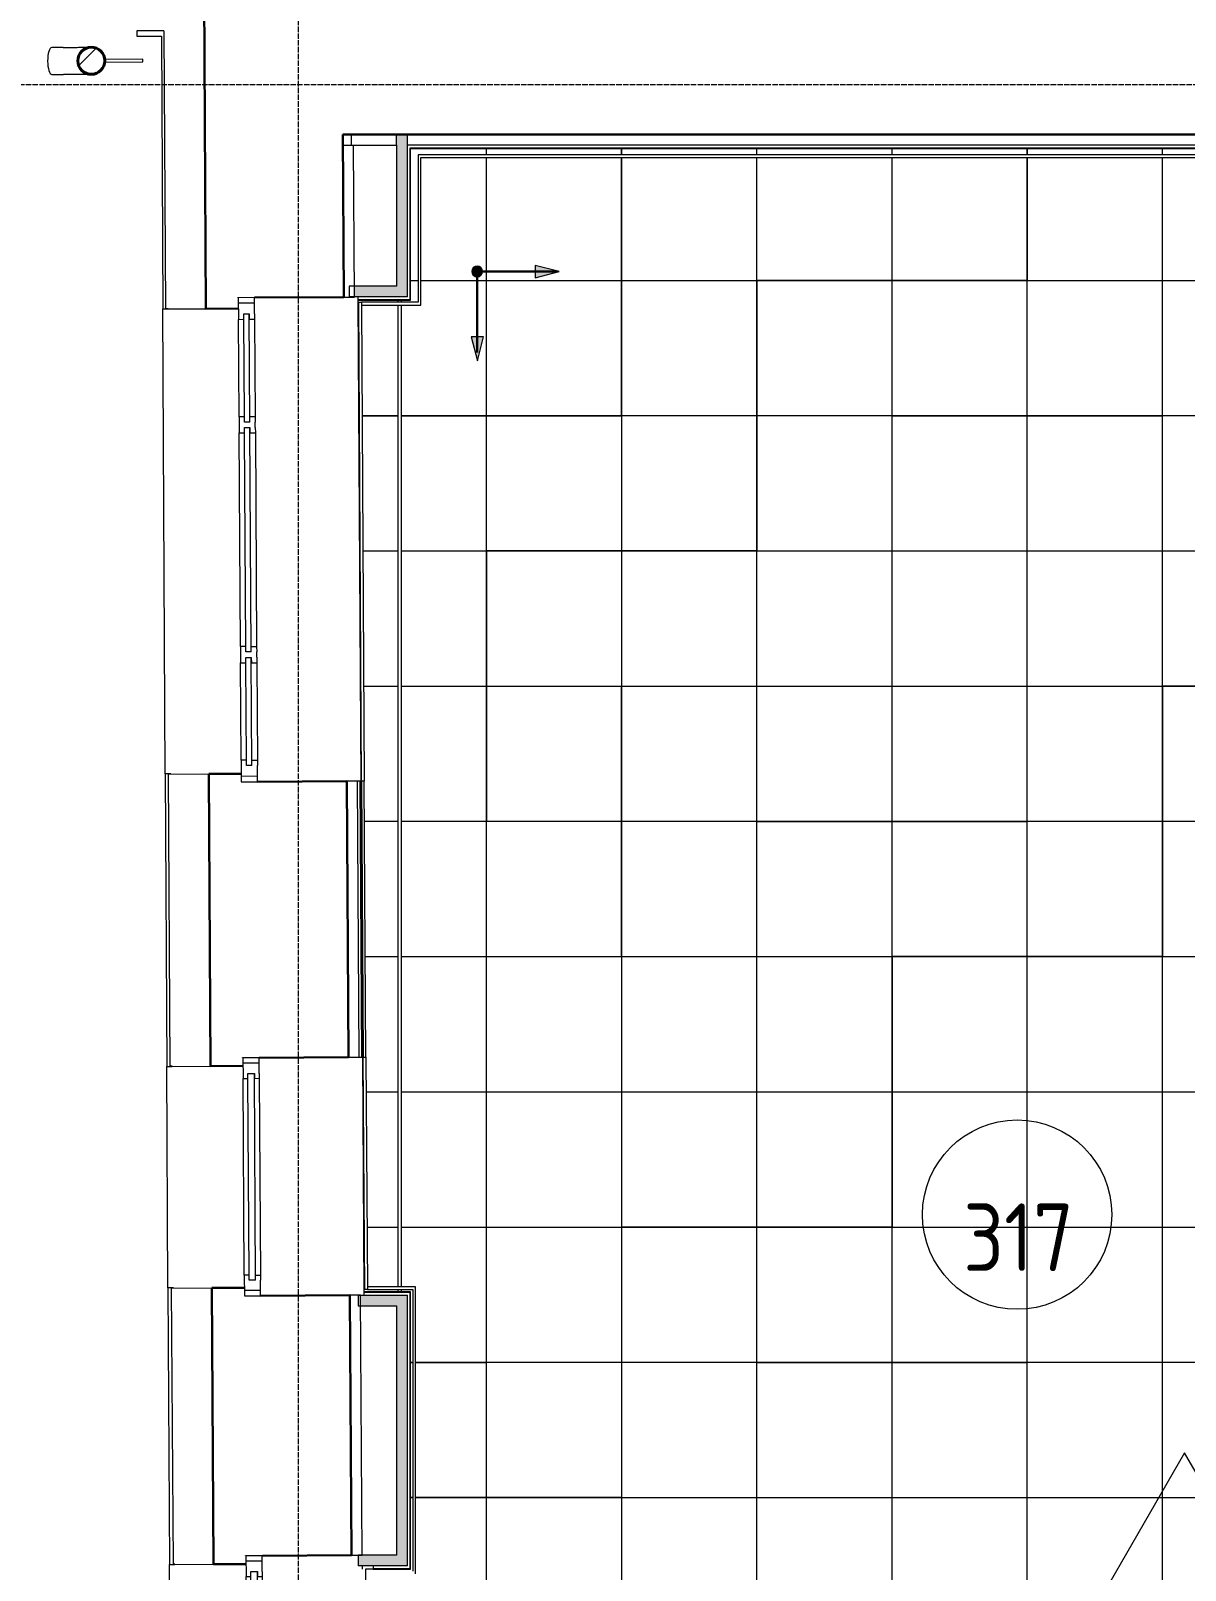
# Model space of a CAD drawing. Header units: millimetres. Extents: x -11798 to 72626, y -32713 to 44110.
# Drawn here: x -7490 to -3221, y 14752 to 20443 of the extents above; entities that cross this region are included whole.
import ezdxf

# ---------------------------------------------------------------- set-up
doc = ezdxf.new("R2010")
doc.units = ezdxf.units.MM
doc.linetypes.add('ADSK_Линия сетки', pattern=[25, 20, -2.5, 0, -2.5])
for name, color, linetype, lineweight in [('_ Окна', 7, 'Continuous', 9), ('Марки', 7, 'Continuous', 20), ('Марки помещений', 7, 'Continuous', 20), ('Обобщенные модели', 7, 'Continuous', 18), ('Окна', 7, 'Continuous', 9), ('Оси', 7, 'Continuous', 9), ('Перекрытие', 7, 'Continuous', 18), ('Перекрытие штриховка', 7, 'Continuous', 18), ('Стены внутренние', 7, 'Continuous', 18), ('Стены наружные', 7, 'Continuous', 18), ('Стены несущие', 7, 'Continuous', 30), ('Стены отделка', 7, 'Continuous', 30), ('Стены штриховка', 7, 'Continuous', 9), ('Узлы', 7, 'Continuous', 18)]:
    doc.layers.add(name, color=color, linetype=linetype, lineweight=lineweight)
doc.layers.add('Линии', color=7, linetype='Continuous', lineweight=9, true_color=0x00a600)
doc.styles.add('GOST Common_2', font='GOST_Common.ttf', dxfattribs={"width": 0.9, "height": 250})

# ---------------------------------------------------------------- blocks, each defined once
blk = doc.blocks.new('окно трехпол с фрамугой - 1750-2320_h___нов_-2116856-План полов 3-го этажа')
at = {"layer": '_ Окна', "lineweight": 18}
for p, q in [((-815, 135), (-895, 135)), ((-895, 135), (-895, 75)), ((-835, 95), (-835, 115)), ((-835, 115), (-815, 115)), ((-815, 115), (-815, 135)), ((-395, 135), (-455, 135)), ((-455, 135), (-455, 115)), ((-455, 115), (-435, 115)), ((-435, 115), (-435, 95)), ((-415, 95), (-415, 115)), ((-415, 115), (-395, 115)), ((-395, 115), (-395, 135)), ((455, 135), (395, 135)), ((395, 135), (395, 115)), ((395, 115), (415, 115)), ((415, 115), (415, 95)), ((435, 95), (435, 115)), ((435, 115), (455, 115)), ((455, 115), (455, 135)), ((815, 135), (815, 115)), ((895, 135), (815, 135)), ((815, 115), (835, 115)), ((835, 115), (835, 95)), ((895, 75), (895, 135)), ((-895, 75), (-835, 75)), ((-835, 95), (-815, 95)), ((-815, 75), (-835, 75)), ((-815, 95), (-815, 75)), ((-455, 95), (-455, 75)), ((-435, 95), (-455, 95)), ((-435, 75), (-455, 75)), ((-435, 75), (-415, 75)), ((-415, 95), (-395, 95)), ((-395, 75), (-415, 75)), ((-395, 95), (-395, 75)), ((395, 95), (395, 75)), ((415, 95), (395, 95)), ((415, 75), (395, 75)), ((415, 75), (435, 75)), ((435, 95), (455, 95)), ((455, 75), (435, 75)), ((455, 95), (455, 75)), ((815, 95), (815, 75)), ((835, 95), (815, 95)), ((835, 75), (815, 75)), ((835, 75), (895, 75))]:
    blk.add_line(p, q, dxfattribs=at)
at = {"layer": '_ Окна'}
for p, q in [((-875, 75), (-875, 135)), ((-815, 115), (-455, 115)), ((-395, 115), (395, 115)), ((455, 115), (815, 115)), ((875, 75), (875, 135)), ((-835, 95), (-435, 95)), ((-415, 95), (415, 95)), ((435, 95), (835, 95))]:
    blk.add_line(p, q, dxfattribs=at)
at = {"layer": 'Окна'}
for p, q in [((-815, 135), (-455, 135)), ((-395, 135), (395, 135)), ((455, 135), (815, 135)), ((-455, 75), (-815, 75)), ((395, 75), (-395, 75)), ((815, 75), (455, 75))]:
    blk.add_line(p, q, dxfattribs=at)
blk = doc.blocks.new('окна_rehau_однопольное_фрамуга_сверху - 840х2230 _глухое_ _нов_ ок-21-2546415-План полов 3-го этажа')
at = {"layer": '_ Окна', "lineweight": 18}
for p, q in [((-364, 135), (-440, 135)), ((-440, 135), (-440, 75)), ((-382, 93), (-382, 117)), ((-382, 117), (-364, 117)), ((-364, 117), (-364, 135)), ((364, 135), (364, 117)), ((440, 135), (364, 135)), ((364, 117), (382, 117)), ((382, 117), (382, 93)), ((440, 75), (440, 135)), ((-440, 75), (-382, 75)), ((-382, 93), (-364, 93)), ((-364, 75), (-382, 75)), ((-364, 93), (-364, 75)), ((364, 93), (364, 75)), ((382, 93), (364, 93)), ((382, 75), (364, 75)), ((382, 75), (440, 75))]:
    blk.add_line(p, q, dxfattribs=at)
at = {"layer": '_ Окна'}
for p, q in [((-420, 75), (-420, 135)), ((-364, 117), (364, 117)), ((420, 75), (420, 135)), ((-382, 93), (382, 93))]:
    blk.add_line(p, q, dxfattribs=at)
at = {"layer": 'Окна'}
for p, q in [((-364, 135), (364, 135)), ((364, 75), (-364, 75))]:
    blk.add_line(p, q, dxfattribs=at)
blk = doc.blocks.new('окна_rehau_однопольное_фрамуга_сверху - 840х2230 _глухое_ _нов_ ок-21-2065091-План полов 3-го этажа')
at = {"layer": '_ Окна', "lineweight": 18}
for p, q in [((-364, 135), (-440, 135)), ((-440, 135), (-440, 75)), ((-382, 93), (-382, 117)), ((-382, 117), (-364, 117)), ((-364, 117), (-364, 135)), ((364, 135), (364, 117)), ((440, 135), (364, 135)), ((364, 117), (382, 117)), ((382, 117), (382, 93)), ((440, 75), (440, 135)), ((-440, 75), (-382, 75)), ((-382, 93), (-364, 93)), ((-364, 75), (-382, 75)), ((-364, 93), (-364, 75)), ((364, 93), (364, 75)), ((382, 93), (364, 93)), ((382, 75), (364, 75)), ((382, 75), (440, 75))]:
    blk.add_line(p, q, dxfattribs=at)
at = {"layer": '_ Окна'}
for p, q in [((-420, 75), (-420, 135)), ((-364, 117), (364, 117)), ((420, 75), (420, 135)), ((-382, 93), (382, 93))]:
    blk.add_line(p, q, dxfattribs=at)
at = {"layer": 'Окна'}
for p, q in [((-364, 135), (364, 135)), ((364, 75), (-364, 75))]:
    blk.add_line(p, q, dxfattribs=at)
blk = doc.blocks.new('Водосток - Тип 1 _карниз больше 490мм_-5161094-План полов 3-го этажа')
at = {"layer": 'Обобщенные модели', "lineweight": 9}
h = blk.add_hatch(dxfattribs=at)
h.set_pattern_fill('FP_63', color=256, style=0, pattern_type=2)
h.set_pattern_definition([(314.706, (-20244.53, -7002.02), (106.6089, 105.5204), [])])
h.paths.add_polyline_path([(76.3, 171.1), (77.4, 146.5), (85.9, 128.8), (103.3, 115), (125.7, 110.2), (146.7, 115), (164.1, 128.8), (173.7, 148.9), (173.7, 171.1), (164.1, 191.2), (146.7, 205), (125, 210), (103.3, 205), (85.9, 191.2), (76.4, 171.4)])
at = {"layer": 'Обобщенные модели'}
for p, q in [((75, 306.2), (75, 263.6)), ((175, 263.6), (175, 306.2)), ((120, 109.1), (120, -30)), ((130, -30), (130, 109.1)), ((120, -30), (130, -30))]:
    blk.add_line(p, q, dxfattribs=at)
at = {"layer": 'Обобщенные модели', "flags": 128}
for points in [[(75, 173), (75, 174.3), (75, 177), (75, 179.8), (75, 182.9), (75, 186.2), (75, 189.7), (75, 193.4), (75, 197.2), (75, 201.3), (75, 205.5), (75, 209.9), (75, 214.4), (75, 219.1), (75, 224), (75, 229), (75, 234.1), (75, 239.3), (75, 244.6), (75, 250.1), (75, 255.6), (75, 261.3), (75, 263.6)], [(175, 263.6), (175, 258), (175, 252.4), (175, 246.9), (175, 241.5), (175, 236.2), (175, 231.1), (175, 226), (175, 221.1), (175, 216.4), (175, 211.8), (175, 207.3), (175, 203), (175, 198.9), (175, 194.9), (175, 191.2), (175, 187.6), (175, 184.3), (175, 181.1), (175, 178.1), (175, 175.4), (175, 173)]]:
    blk.add_lwpolyline(points, dxfattribs=at)
at = {"layer": 'Обобщенные модели'}
for start, end in [(90, 270), (270, 90)]:
    blk.add_arc((125, 160), 52, start, end, dxfattribs=at)
at = {"layer": 'Обобщенные модели', "lineweight": 40}
for start, end in [(90, 270), (270, 90)]:
    blk.add_arc((125, 160), 50, start, end, dxfattribs=at)
at = {"layer": 'Обобщенные модели'}
for start_param, end_param in [(4.712389, 6.283185), (3.141593, 4.712389)]:
    blk.add_ellipse((125, 306.2), major_axis=(-50, 0), ratio=0.309017, start_param=start_param, end_param=end_param, dxfattribs=at)
blk = doc.blocks.new('ADSK_Марка_Помещение_ОдноЗначение - Номер-159740-План полов 3-го этажа')
at = {"layer": 'Марки помещений'}
blk.add_circle((0, 0), 3.5, dxfattribs=at)
blk = doc.blocks.new('ADSK_Марка_ПерекрытиеПол - Экземпляр_Отделка пола-158379-План полов 3-го этажа')
at = {"layer": 'Марки', "color": 1, "true_color": 0xff0000}
for p, q in [((0, 9), (-5.196, 0)), ((5.196, 0), (0, 9)), ((-5.196, 0), (5.196, 0))]:
    blk.add_line(p, q, dxfattribs=at)

msp = doc.modelspace()

# ---------------------------------------------------------------- hatches: boundary and pattern name
at = {"layer": 'Перекрытие штриховка', "lineweight": 9}
h = msp.add_hatch(dxfattribs=at)
h.set_pattern_fill('FP_69', color=256, style=0, pattern_type=2)
h.set_pattern_definition([(270, (-2805.5, 14020.14), (500, 3e-14), []), (0, (-2805.5, 14020.14), (0, 500), [])])
h.paths.add_polyline_path([(-1386, 8750.59), (-1386, 8773.59), (-2305.479, 8773.59), (-2305.479, 8750.59), (-1389, 8750.59)])
h.paths.add_polyline_path([(-1384, 8748.59), (-1386, 8750.59), (-1386, 8748.59)])
h.paths.add_polyline_path([(-4805.479, 8750.59), (-4305.479, 8750.59), (-4305.479, 8773.59), (-4805.479, 8773.59)])
h.paths.add_polyline_path([(-1527.921, 8783.59), (-1399, 8783.59), (-1399, 9020.136), (-2305.479, 9020.136), (-2305.479, 8783.59), (-2087.073, 8783.59)])
h.paths.add_polyline_path([(-1389, 8783.59), (-1386, 8783.59), (-1386, 9020.136), (-1389, 9020.136), (-1389, 8787.64)])
h.paths.add_polyline_path([(-4805.479, 8783.59), (-4305.479, 8783.59), (-4305.479, 9020.136), (-3305.479, 9020.136), (-3305.479, 10020.136), (-2305.479, 10020.136), (-2305.479, 11020.136), (-1305.479, 11020.136), (-1305.479, 12020.136), (-345, 12020.136), (-345, 13520.136), (-805.479, 13520.136), (-805.479, 12520.136), (-1805.479, 12520.136), (-1805.479, 11520.136), (-2805.479, 11520.136), (-2805.479, 10520.136), (-3805.479, 10520.136), (-3805.479, 9520.136), (-4805.479, 9520.136), (-4805.479, 9020.136)])
h.paths.add_polyline_path([(-1305.479, 9354.549), (-805.479, 9354.549), (-805.479, 9377.549), (-1305.479, 9377.549)])
h.paths.add_polyline_path([(-805.479, 9387.549), (-805.479, 9520.136), (-265, 9520.136), (-265, 9794), (-255, 9794), (-255, 9520.136), (-232, 9520.136), (-232, 9794), (-150, 9794), (-150, 9889), (-141, 9889), (-141, 9879), (-89, 9879), (-89, 9864), (-80, 9864), (-80, 9794), (-60, 9794), (-60, 9903.641), (-75.5, 9876.794), (-83.294, 9881.294), (-78.294, 9889.954), (-123.328, 9915.954), (-118.328, 9924.615), (-126.122, 9929.115), (-60, 10043.641), (-60, 10944.359), (-103.75, 11020.136), (-305.479, 11020.136), (-305.479, 10020.136), (-1305.479, 10020.136), (-1305.479, 9387.549), (-938.066, 9387.549)])
h.paths.add_polyline_path([(-6212.385, 9520.136), (-6221.932, 11020.136), (-6229.521, 11020.136), (-6220.385, 9520.136), (-6219.024, 9520.136)])
h.paths.add_polyline_path([(-6106.058, 9520.136), (-5825.479, 9520.136), (-5825.479, 10520.136), (-4805.479, 10520.136), (-4805.479, 11520.136), (-3805.479, 11520.136), (-3805.479, 12520.136), (-2805.479, 12520.136), (-2805.479, 13520.136), (-1805.479, 13520.136), (-1805.479, 14520.136), (-805.479, 14520.136), (-805.479, 15520.136), (-345, 15520.136), (-345, 16020.136), (-1305.479, 16020.136), (-1305.479, 15020.136), (-2305.479, 15020.136), (-2305.479, 14020.136), (-3305.479, 14020.136), (-3305.479, 13020.136), (-4305.479, 13020.136), (-4305.479, 12020.136), (-5305.479, 12020.136), (-5305.479, 11020.136), (-6106.058, 11020.136), (-6106.058, 9789.923)])
h.paths.add_polyline_path([(-6118.058, 9520.136), (-6118.058, 11020.136), (-6211.52, 11020.136), (-6202.385, 9520.136), (-6128.361, 9520.136)])
h.paths.add_polyline_path([(-325, 12020.136), (-325, 12585.228), (-312, 12585.228), (-312, 13520.136), (-335, 13520.136), (-335, 12020.136)])
h.paths.add_polyline_path([(-6241.701, 13020.136), (-6228.701, 13020.136), (-6231.746, 13520.136), (-6244.747, 13520.136), (-6242.088, 13083.527)])
h.paths.add_polyline_path([(-5805.479, 13020.136), (-5305.479, 13020.136), (-5305.479, 14020.136), (-4305.479, 14020.136), (-4305.479, 15020.136), (-3305.479, 15020.136), (-3305.479, 16020.136), (-2305.479, 16020.136), (-2305.479, 17020.136), (-1305.479, 17020.136), (-1305.479, 18020.136), (-305.479, 18020.136), (-305.479, 18977), (-325, 18977.136), (-325, 19520.136), (-805.479, 19520.136), (-805.479, 18520.136), (-1805.479, 18520.136), (-1805.479, 17520.136), (-2805.479, 17520.136), (-2805.479, 16520.136), (-3805.479, 16520.136), (-3805.479, 15520.136), (-4805.479, 15520.136), (-4805.479, 14520.136), (-5805.479, 14520.136), (-5805.479, 13520.136), (-6106.058, 13520.136), (-6106.058, 13020.136)])
h.paths.add_polyline_path([(-6128.361, 13020.136), (-6118.058, 13020.136), (-6118.058, 13520.136), (-6221.746, 13520.136), (-6218.391, 13020.136)])
h.paths.add_polyline_path([(-5805.479, 15520.136), (-5805.479, 16520.136), (-4805.479, 16520.136), (-4805.479, 17520.136), (-3805.479, 17520.136), (-3805.479, 18520.136), (-2805.479, 18520.136), (-2805.479, 19520.136), (-1805.479, 19520.136), (-1805.479, 19975.136), (-3305.479, 19975.136), (-3305.479, 19020.136), (-4305.479, 19020.136), (-4305.479, 18020.136), (-5305.479, 18020.136), (-5305.479, 17020.136), (-6120.158, 17020.136), (-6120.158, 15798.831), (-6067.783, 15798.831), (-6067.783, 15520.136)])
h.paths.add_polyline_path([(-6077.783, 15520.136), (-6077.783, 15788.831), (-6120.158, 15788.831), (-6120.158, 15780.831), (-6087.783, 15780.831), (-6087.783, 15778.831), (-6085.783, 15778.831), (-6085.783, 15520.136)])
h.paths.add_polyline_path([(-335, 15520.136), (-312, 15520.136), (-312, 16020.136), (-335, 16020.136), (-335, 15832.143)])
h.paths.add_polyline_path([(-6258.515, 15780.831), (-6132.158, 15780.831), (-6132.158, 15788.831), (-6255.564, 15788.831), (-6263.8, 17020.136), (-6266.063, 17020.136), (-6258.564, 15788.831)])
h.paths.add_polyline_path([(-6245.564, 15798.831), (-6132.158, 15798.831), (-6132.158, 17020.136), (-6253.063, 17020.136), (-6245.625, 15798.831)])
h.paths.add_polyline_path([(-345, 18977), (-345, 19070), (-335, 19070), (-335, 18977)])
h.paths.add_polyline_path([(-5862.057, 19020.136), (-5305.479, 19020.136), (-5305.479, 19975.136), (-5805.479, 19975.136), (-5805.479, 19520.136), (-6047.783, 19520.136), (-6047.783, 19429.434), (-6120.158, 19429.434), (-6120.158, 19020.136), (-6047.783, 19020.136)])
h.paths.add_polyline_path([(-6278.244, 19020.136), (-6275.244, 19020.136), (-6277.797, 19439.434), (-6132.158, 19439.434), (-6132.158, 19447.434), (-6280.846, 19447.434), (-6278.409, 19047.206)])
h.paths.add_polyline_path([(-6257.017, 19020.136), (-6132.158, 19020.136), (-6132.158, 19429.434), (-6267.736, 19429.434), (-6265.244, 19020.136)])
h.paths.add_polyline_path([(-6097.783, 19439.434), (-6057.783, 19439.434), (-6057.783, 19520.136), (-6085.783, 19520.136), (-6085.783, 19449.434), (-6087.783, 19449.434), (-6087.783, 19447.434), (-6120.158, 19447.434), (-6120.158, 19439.434), (-6107.239, 19439.434)])
h.paths.add_polyline_path([(-3270.479, 19985.136), (-1805.479, 19985.136), (-1805.479, 20008.136), (-3305.479, 20008.136), (-3305.479, 19985.136)])
h.paths.add_polyline_path([(-5805.479, 19985.136), (-5305.479, 19985.136), (-5305.479, 20008.136), (-5805.479, 20008.136)])
h = msp.add_hatch(dxfattribs=at)
h.set_pattern_fill('FP_70', color=256, style=0, pattern_type=2)
h.set_pattern_definition([(270, (-3305.5, 14520.14), (500, 3e-14), []), (0, (-3305.5, 14520.14), (0, 500), [])])
h.paths.add_polyline_path([(-4305.479, 8750.59), (-2805.479, 8750.59), (-2805.479, 8773.59), (-4305.479, 8773.59)])
h.paths.add_polyline_path([(-4107.717, 8783.59), (-2805.479, 8783.59), (-2805.479, 9520.136), (-1805.479, 9520.136), (-1805.479, 10520.136), (-805.479, 10520.136), (-805.479, 11520.136), (-757.5, 11520.136), (-757.5, 11917.005), (-747.5, 11917.005), (-747.5, 11520.136), (-724.5, 11520.136), (-724.5, 11970.228), (-722.5, 11970.228), (-722.5, 11972.228), (-712.5, 11972.228), (-712.5, 11985.228), (-345, 11985.228), (-345, 12020.136), (-1305.479, 12020.136), (-1305.479, 11020.136), (-2305.479, 11020.136), (-2305.479, 10020.136), (-3305.479, 10020.136), (-3305.479, 9020.136), (-4305.479, 9020.136), (-4305.479, 8783.59), (-4145.647, 8783.59)])
h.paths.add_polyline_path([(-6199.339, 9020.136), (-6118.058, 9020.136), (-6118.058, 9520.136), (-6202.385, 9520.136), (-6200.008, 9130.001)])
h.paths.add_polyline_path([(-6209.339, 9020.136), (-6212.385, 9520.136), (-6220.385, 9520.136), (-6217.34, 9020.136), (-6211.024, 9020.136)])
h.paths.add_polyline_path([(-6106.058, 9020.136), (-5305.479, 9020.136), (-5305.479, 10020.136), (-4305.479, 10020.136), (-4305.479, 11020.136), (-3305.479, 11020.136), (-3305.479, 12020.136), (-2305.479, 12020.136), (-2305.479, 13020.136), (-1305.479, 13020.136), (-1305.479, 14020.136), (-345, 14020.136), (-345, 15520.136), (-805.479, 15520.136), (-805.479, 14520.136), (-1805.479, 14520.136), (-1805.479, 13520.136), (-2805.479, 13520.136), (-2805.479, 12520.136), (-3805.479, 12520.136), (-3805.479, 11520.136), (-4805.479, 11520.136), (-4805.479, 10520.136), (-5825.479, 10520.136), (-5825.479, 9520.136), (-6106.058, 9520.136), (-6106.058, 9030.664)])
h.paths.add_polyline_path([(-232, 9354.549), (-232, 9377.549), (-805.479, 9377.549), (-805.479, 9354.549), (-240.473, 9354.549)])
h.paths.add_polyline_path([(-230, 9352.549), (-232, 9354.549), (-232, 9352.549)])
h.paths.add_polyline_path([(-265, 9387.549), (-265, 9520.136), (-805.479, 9520.136), (-805.479, 9387.549), (-353.074, 9387.549)])
h.paths.add_polyline_path([(-232, 9387.549), (-232, 9520.136), (-255, 9520.136), (-255, 9387.549)])
h.paths.add_polyline_path([(-6077.783, 11520.136), (-6077.783, 12109.307), (-6106.058, 12109.307), (-6106.058, 12101.307), (-6087.783, 12101.307), (-6087.68, 12099.307), (-6085.783, 12099.307), (-6085.783, 11520.136)])
h.paths.add_polyline_path([(-6067.783, 11520.136), (-5805.479, 11520.136), (-5805.479, 12520.136), (-4805.479, 12520.136), (-4805.479, 13520.136), (-3805.479, 13520.136), (-3805.479, 14520.136), (-2805.479, 14520.136), (-2805.479, 15520.136), (-1805.479, 15520.136), (-1805.479, 16520.136), (-805.479, 16520.136), (-805.479, 17520.136), (-345, 17520.136), (-345, 17577), (-335, 17577), (-335, 17520.136), (-312, 17520.136), (-312, 17577), (-300, 17577), (-300, 17670), (50, 17670), (50, 17672), (59, 17672), (59, 17670), (120, 17670), (121.706, 17672.954), (76.672, 17698.954), (81.672, 17707.615), (73.878, 17712.115), (140, 17826.641), (140, 18727.359), (73.878, 18841.885), (81.672, 18846.385), (76.672, 18855.046), (121.706, 18881.046), (116.706, 18889.706), (124.5, 18894.206), (140, 18867.359), (140, 18977), (120, 18977), (120, 18907), (111, 18907), (111, 18892), (59, 18892), (59, 18882), (50, 18882), (50, 18977), (-305.479, 18977), (-305.479, 18020.136), (-1305.479, 18020.136), (-1305.479, 17020.136), (-2305.479, 17020.136), (-2305.479, 16020.136), (-3305.479, 16020.136), (-3305.479, 15020.136), (-4305.479, 15020.136), (-4305.479, 14020.136), (-5305.479, 14020.136), (-5305.479, 13020.136), (-6106.058, 13020.136), (-6106.058, 12119.307), (-6067.783, 12119.307), (-6067.783, 12020.136)])
h.paths.add_polyline_path([(-325, 11985.228), (-325, 12020.136), (-335, 12020.136), (-335, 11985.228)])
h.paths.add_polyline_path([(-6236.105, 12101.307), (-6118.058, 12101.307), (-6118.058, 12109.307), (-6223.154, 12109.307), (-6228.701, 13020.136), (-6241.701, 13020.136), (-6236.395, 12148.834)])
h.paths.add_polyline_path([(-6118.058, 12119.307), (-6118.058, 13020.136), (-6218.701, 13020.136), (-6213.214, 12119.307), (-6128.361, 12119.307)])
h.paths.add_polyline_path([(-335, 14020.136), (-312, 14020.136), (-312, 15520.136), (-335, 15520.136), (-335, 14049.657)])
h.paths.add_polyline_path([(-5805.479, 15020.136), (-5305.479, 15020.136), (-5305.479, 16020.136), (-4305.479, 16020.136), (-4305.479, 17020.136), (-3305.479, 17020.136), (-3305.479, 18020.136), (-2305.479, 18020.136), (-2305.479, 19020.136), (-1305.479, 19020.136), (-1305.479, 19975.136), (-1805.479, 19975.136), (-1805.479, 19520.136), (-2805.479, 19520.136), (-2805.479, 18520.136), (-3805.479, 18520.136), (-3805.479, 17520.136), (-4805.479, 17520.136), (-4805.479, 16520.136), (-5805.479, 16520.136), (-5805.479, 15520.136), (-6067.783, 15520.136), (-6067.783, 15020.136)])
h.paths.add_polyline_path([(-6085.783, 15020.136), (-6077.783, 15020.136), (-6077.783, 15520.136), (-6085.783, 15520.136), (-6085.783, 15040.662)])
h.paths.add_polyline_path([(-6266.108, 17520.136), (-6275.244, 19020.136), (-6278.244, 19020.136), (-6269.108, 17520.136), (-6267.016, 17520.136)])
h.paths.add_polyline_path([(-6120.158, 17520.136), (-5805.479, 17520.136), (-5805.479, 18520.136), (-4805.479, 18520.136), (-4805.479, 19520.136), (-3805.479, 19520.136), (-3805.479, 19975.136), (-5305.479, 19975.136), (-5305.479, 19020.136), (-6120.158, 19020.136), (-6120.158, 17834.814)])
h.paths.add_polyline_path([(-6250.8, 17520.136), (-6132.158, 17520.136), (-6132.158, 19020.136), (-6265.244, 19020.136), (-6256.108, 17520.136)])
h.paths.add_polyline_path([(130.392, 17670), (140, 17670), (140, 17686.641), (132.098, 17672.954)])
h.paths.add_polyline_path([(-4107.717, 19985.136), (-3805.479, 19985.136), (-3805.479, 20008.136), (-5305.479, 20008.136), (-5305.479, 19985.136), (-5118.039, 19985.136)])
h.paths.add_polyline_path([(-1305.479, 19985.136), (-1305.479, 20008.136), (-1805.479, 20008.136), (-1805.479, 19985.136), (-1340.479, 19985.136)])
h = msp.add_hatch(dxfattribs=at)
h.set_pattern_fill('FP_46', color=256, style=0, pattern_type=2)
h.set_pattern_definition([(0, (-1805.5, 17520.14), (0, 500), []), (90, (-1805.5, 17520.14), (-500, 3e-14), [])])
h.paths.add_polyline_path([(-6215.686, 8748.59), (-6215.899, 8750.388), (-6217.625, 8748.59), (-6215.698, 8748.59)])
h.paths.add_polyline_path([(-6215.686, 8750.59), (-6207.698, 8750.59), (-6207.838, 8773.59), (-6215.838, 8773.59), (-6215.698, 8750.59)])
h.paths.add_polyline_path([(-2731.358, 8750.59), (-2305.479, 8750.59), (-2305.479, 8773.59), (-2805.479, 8773.59), (-2805.479, 8750.59)])
h.paths.add_polyline_path([(-5825.479, 8750.59), (-4805.479, 8750.59), (-4805.479, 8773.59), (-6106.058, 8772.591), (-6106.058, 8750.59)])
h.paths.add_polyline_path([(-6197.698, 8750.59), (-6118.058, 8750.59), (-6118.058, 8773.59), (-6197.838, 8773.59)])
h.paths.add_polyline_path([(-5825.479, 8783.59), (-4805.479, 8783.59), (-4805.479, 9520.136), (-3805.479, 9520.136), (-3805.479, 10520.136), (-2805.479, 10520.136), (-2805.479, 11520.136), (-1805.479, 11520.136), (-1805.479, 12520.136), (-805.479, 12520.136), (-805.479, 13520.136), (-345, 13520.136), (-345, 14020.136), (-1305.479, 14020.136), (-1305.479, 13020.136), (-2305.479, 13020.136), (-2305.479, 12020.136), (-3305.479, 12020.136), (-3305.479, 11020.136), (-4305.479, 11020.136), (-4305.479, 10020.136), (-5305.479, 10020.136), (-5305.479, 9020.136), (-6106.058, 9020.136), (-6106.058, 8783.59), (-6070.485, 8783.59)])
h.paths.add_polyline_path([(-6128.361, 8783.59), (-6118.058, 8783.59), (-6118.058, 9020.136), (-6199.339, 9020.136), (-6197.698, 8783.59)])
h.paths.add_polyline_path([(-2542.025, 8783.59), (-2305.479, 8783.59), (-2305.479, 9020.136), (-1399, 9020.136), (-1399, 9387.549), (-1305.479, 9387.549), (-1305.479, 10020.136), (-305.479, 10020.136), (-305.479, 11020.136), (-103.75, 11020.136), (-126.122, 11058.885), (-118.328, 11063.385), (-123.328, 11072.046), (-78.294, 11098.046), (-83.294, 11106.706), (-75.5, 11111.206), (-60, 11084.359), (-60, 11149), (-80, 11149), (-80, 11124), (-89, 11124), (-89, 11109), (-141, 11109), (-141, 11099), (-150, 11099), (-150, 11149), (-220, 11149), (-220, 11194), (-232, 11194), (-232, 11493.783), (-722.5, 11493.783), (-722.5, 11495.783), (-724.5, 11495.783), (-724.5, 11520.136), (-747.5, 11520.136), (-747.5, 11470.783), (-265, 11470.783), (-265, 11465.783), (-255, 11465.783), (-255, 11194), (-265, 11194), (-265, 11460.783), (-757.5, 11460.783), (-757.5, 11520.136), (-805.479, 11520.136), (-805.479, 10520.136), (-1805.479, 10520.136), (-1805.479, 9520.136), (-2805.479, 9520.136), (-2805.479, 8783.59), (-2679.218, 8783.59)])
h.paths.add_polyline_path([(-6215.838, 8783.59), (-6207.899, 8783.59), (-6209.339, 9020.136), (-6217.34, 9020.136), (-6215.899, 8783.59)])
h.paths.add_polyline_path([(-1386, 9020.136), (-1386, 9352.549), (-1384, 9352.549), (-1383.959, 9354.549), (-1305.479, 9354.549), (-1305.479, 9377.549), (-1389, 9377.549), (-1389, 9020.136)])
h.paths.add_polyline_path([(-5805.479, 11020.136), (-5305.479, 11020.136), (-5305.479, 12020.136), (-4305.479, 12020.136), (-4305.479, 13020.136), (-3305.479, 13020.136), (-3305.479, 14020.136), (-2305.479, 14020.136), (-2305.479, 15020.136), (-1305.479, 15020.136), (-1305.479, 16020.136), (-345, 16020.136), (-345, 17520.136), (-805.479, 17520.136), (-805.479, 16520.136), (-1805.479, 16520.136), (-1805.479, 15520.136), (-2805.479, 15520.136), (-2805.479, 14520.136), (-3805.479, 14520.136), (-3805.479, 13520.136), (-4805.479, 13520.136), (-4805.479, 12520.136), (-5805.479, 12520.136), (-5805.479, 11520.136), (-6067.783, 11520.136), (-6067.783, 11087.793), (-6106.058, 11087.793), (-6106.058, 11020.136), (-5825.479, 11020.136)])
h.paths.add_polyline_path([(-6221.932, 11020.136), (-6221.52, 11020.136), (-6221.082, 11097.793), (-6118.058, 11097.793), (-6118.058, 11105.793), (-6230.042, 11105.793), (-6229.521, 11020.136)])
h.paths.add_polyline_path([(-6118.058, 11020.136), (-6118.058, 11087.793), (-6211.932, 11087.793), (-6211.52, 11020.136), (-6128.361, 11020.136)])
h.paths.add_polyline_path([(-6106.058, 11097.793), (-6077.783, 11097.793), (-6077.783, 11520.136), (-6085.783, 11520.136), (-6085.783, 11107.793), (-6087.783, 11107.793), (-6087.783, 11105.793), (-6106.058, 11105.793)])
h.paths.add_polyline_path([(-232, 11499.783), (-220, 11499.783), (-220.392, 11505.783), (-232, 11505.783)])
h.paths.add_polyline_path([(-312, 13520.136), (-312, 14020.136), (-335, 14020.136), (-335, 13520.136), (-325.529, 13520.136)])
h.paths.add_polyline_path([(-6128.361, 13520.136), (-6118.058, 13520.136), (-6118.058, 13741.399), (-6223.094, 13741.399), (-6221.746, 13520.136), (-6218.391, 13520.136)])
h.paths.add_polyline_path([(-6243.391, 13520.136), (-6231.746, 13520.136), (-6234.225, 13741.399), (-6246.094, 13741.399), (-6244.747, 13520.136)])
h.paths.add_polyline_path([(-5805.479, 13520.136), (-5805.479, 14520.136), (-4805.479, 14520.136), (-4805.479, 15520.136), (-3805.479, 15520.136), (-3805.479, 16520.136), (-2805.479, 16520.136), (-2805.479, 17520.136), (-1805.479, 17520.136), (-1805.479, 18520.136), (-805.479, 18520.136), (-805.479, 19520.136), (-325, 19520.136), (-325, 19577.136), (-725, 19577.136), (-725, 19975.136), (-1305.479, 19975.136), (-1305.479, 19020.136), (-2305.479, 19020.136), (-2305.479, 18020.136), (-3305.479, 18020.136), (-3305.479, 17020.136), (-4305.479, 17020.136), (-4305.479, 16020.136), (-5305.479, 16020.136), (-5305.479, 15020.136), (-6067.783, 15020.136), (-6067.783, 14737.532), (-6229.16, 14737.532), (-6224.007, 13891.399), (-6097.783, 13891.399), (-6097.783, 13741.399), (-6106.058, 13741.399), (-6106.058, 13520.136), (-6097.783, 13520.136)])
h.paths.add_polyline_path([(-6234.225, 13891.399), (-6234.007, 13891.399), (-6239.161, 14747.532), (-6077.783, 14747.532), (-6077.783, 15020.136), (-6085.783, 15020.136), (-6085.968, 14757.532), (-6087.783, 14757.532), (-6087.787, 14755.532), (-6252.271, 14755.532), (-6247.008, 13891.399), (-6241.391, 13891.399)])
h.paths.add_polyline_path([(-6128.361, 13932.703), (-6132.158, 13932.703), (-6132.158, 14732.703), (-6120.158, 14732.703), (-6120.158, 13932.703)])
h.paths.add_polyline_path([(-335, 16020.136), (-312, 16020.136), (-312, 17520.136), (-335, 17520.136), (-335, 16049.657)])
h.paths.add_polyline_path([(-6132.158, 17020.136), (-6132.158, 17520.136), (-6256.108, 17520.136), (-6253.063, 17020.136), (-6250.8, 17020.136)])
h.paths.add_polyline_path([(-6263.063, 17020.136), (-6267.016, 17520.136), (-6269.108, 17520.136), (-6265.8, 17020.136), (-6263.8, 17020.136)])
h.paths.add_polyline_path([(-5305.479, 17020.136), (-5305.479, 18020.136), (-4305.479, 18020.136), (-4305.479, 19020.136), (-3305.479, 19020.136), (-3305.479, 19975.136), (-3805.479, 19975.136), (-3805.479, 19520.136), (-4805.479, 19520.136), (-4805.479, 18520.136), (-5805.479, 18520.136), (-5805.479, 17520.136), (-6120.158, 17520.136), (-6120.158, 17020.136), (-5805.479, 17020.136)])
h.paths.add_polyline_path([(-6085.783, 20008.136), (-6087.783, 20010.136), (-6087.783, 20008.136)])
h.paths.add_polyline_path([(-6057.783, 19520.136), (-6057.783, 19985.136), (-5805.479, 19985.136), (-5805.479, 20008.136), (-6085.783, 20008.136), (-6085.783, 19520.136), (-6069.084, 19520.136)])
h.paths.add_polyline_path([(-5859.671, 19520.136), (-5805.479, 19520.136), (-5805.479, 19975.136), (-6047.783, 19975.136), (-6047.783, 19520.136)])
h.paths.add_polyline_path([(-715, 19602.136), (-692, 19602.136), (-692, 19975.136), (-715, 19975.136), (-715, 19610.615)])
h.paths.add_polyline_path([(-1305.479, 19985.136), (-692, 19985.136), (-692, 20008.136), (-1305.479, 20008.136)])
h.paths.add_polyline_path([(-3305.479, 19985.136), (-3305.479, 20008.136), (-3805.479, 20008.136), (-3805.479, 19985.136), (-3340.479, 19985.136)])
h.paths.add_polyline_path([(-692, 20008.136), (-690, 20008.136), (-690.606, 20009.53)])
at = {"layer": 'Стены внутренние'}
for points in [[(-6128.361, 19499.434), (-6097.783, 19499.434), (-6097.783, 20060.136), (-6137.783, 20060.136), (-6137.783, 19499.434), (-6132.158, 19499.434)], [(-6128.361, 19459.434), (-6097.783, 19459.434), (-6097.783, 19499.434), (-6293.163, 19499.434), (-6292.924, 19460.132), (-6292.924, 19459.434), (-6132.158, 19459.434)], [(-6137.783, 15728.831), (-6097.783, 15728.831), (-6098.071, 15768.831), (-6270.439, 15768.304), (-6270.199, 15728.831), (-6264.591, 15728.831)], [(-6128.361, 14767.532), (-6097.783, 14767.532), (-6097.783, 15728.831), (-6137.783, 15728.831), (-6137.783, 14767.532)], [(-6273.709, 14767.532), (-6137.783, 14767.532), (-6137.783, 14807.532), (-6279.101, 14806.786), (-6279.101, 14767.532)]]:
    msp.add_hatch(color=256, dxfattribs=at).paths.add_polyline_path(points)
at = {"layer": 'Узлы', "true_color": 0xff0000}
for points in [[(-5839.671, 19533.581), (-5834.495, 19534.262), (-5829.671, 19536.26), (-5825.529, 19539.439), (-5821.038, 19546.75), (-5820.353, 19548.405), (-5819.671, 19553.581), (-5820.353, 19558.757), (-5822.351, 19563.581), (-5825.529, 19567.723), (-5829.671, 19570.901), (-5836.478, 19573.161), (-5839.671, 19573.581), (-5844.848, 19572.899), (-5849.671, 19570.901), (-5853.813, 19567.723), (-5856.992, 19563.581), (-5858.99, 19558.757), (-5859.671, 19553.581), (-5858.99, 19548.405), (-5856.992, 19543.581), (-5853.813, 19539.439), (-5849.671, 19536.26), (-5844.848, 19534.262)], [(-5625.02, 19529.956), (-5536.85, 19553.581), (-5625.02, 19575.564)], [(-5838.432, 19223.366), (-5816.449, 19311.537), (-5862.057, 19311.537)]]:
    msp.add_hatch(color=1, dxfattribs=at).paths.add_polyline_path(points)

# ---------------------------------------------------------------- linework, layer by layer
at = {"layer": 'Линии', "color": 1, "lineweight": 30, "true_color": 0xff0000}
for q in [(-5539.671, 19553.581), (-5839.671, 19253.581)]:
    msp.add_line((-5839.671, 19553.581), q, dxfattribs=at)
at = {"layer": 'Линии', "color": 1, "lineweight": 18, "true_color": 0xff0000}
for p, q in [((-5536.85, 19553.581), (-5625.02, 19575.564)), ((-5625.02, 19575.564), (-5625.02, 19529.956)), ((-5625.02, 19529.956), (-5536.85, 19553.581)), ((-5862.057, 19311.537), (-5838.432, 19223.366)), ((-5816.449, 19311.537), (-5862.057, 19311.537)), ((-5838.432, 19223.366), (-5816.449, 19311.537))]:
    msp.add_line(p, q, dxfattribs=at)
for start, end in [(0, 180), (180, 0)]:
    msp.add_arc((-5839.671, 19553.581), 20, start, end, dxfattribs=at)
at = {"layer": 'Оси', "linetype": 'ADSK_Линия сетки'}
for p, q in [((-6500.435, -5665.072), (-6500.435, 44110.064)), ((-10997.814, 20245), (56004.853, 20245))]:
    msp.add_line(p, q, dxfattribs=at)
at = {"layer": 'Перекрытие'}
for p, q in [((-5805.479, 19985.136), (-5805.479, 20008.239)), ((-5305.479, 19985.136), (-5305.479, 20008.136)), ((-3805.479, 20008.136), (-3805.479, 19985.136)), ((-3305.479, 19985.136), (-3305.479, 20008.136)), ((-5805.479, 19520.136), (-5805.479, 19975.136)), ((-5305.479, 19020.136), (-5305.479, 19975.136)), ((-3805.479, 19975.136), (-3805.479, 19520.136)), ((-3305.479, 19020.136), (-3305.479, 19975.136)), ((-6085.783, 19520.136), (-6057.783, 19520.136)), ((-6047.783, 19520.136), (-5805.479, 19520.136)), ((-3805.479, 19520.136), (-4805.479, 19520.136)), ((-4805.479, 19520.136), (-4805.479, 18520.136)), ((-6278.244, 19020.136), (-6275.244, 19020.136)), ((-6265.244, 19020.136), (-6132.158, 19020.136)), ((-6120.158, 19020.136), (-5305.479, 19020.136)), ((-4305.479, 18020.136), (-4305.479, 19020.136)), ((-4305.479, 19020.136), (-3305.479, 19020.136)), ((-4805.479, 18520.136), (-5805.479, 18520.136)), ((-5805.479, 18520.136), (-5805.479, 17520.136)), ((-3805.479, 17520.136), (-3805.479, 18520.136)), ((-3805.479, 18520.136), (-2805.479, 18520.136)), ((-5305.479, 17020.136), (-5305.479, 18020.136)), ((-5305.479, 18020.136), (-4305.479, 18020.136)), ((-2305.479, 18020.136), (-3305.479, 18020.136)), ((-3305.479, 18020.136), (-3305.479, 17020.136)), ((-6266.108, 17520.136), (-6269.108, 17520.136)), ((-6132.158, 17520.136), (-6256.108, 17520.136)), ((-5805.479, 17520.136), (-6120.158, 17520.136)), ((-4805.479, 16520.136), (-4805.479, 17520.136)), ((-4805.479, 17520.136), (-3805.479, 17520.136)), ((-6266.063, 17020.136), (-6263.063, 17020.136)), ((-6253.063, 17020.136), (-6132.158, 17020.136)), ((-6120.158, 17020.136), (-5305.479, 17020.136)), ((-3305.479, 17020.136), (-4305.479, 17020.136)), ((-4305.479, 17020.136), (-4305.479, 16020.136)), ((-5805.479, 15520.136), (-5805.479, 16520.136)), ((-5805.479, 16520.136), (-4805.479, 16520.136)), ((-3805.479, 15520.136), (-3805.479, 16520.136)), ((-3805.479, 16520.136), (-2805.479, 16520.136)), ((-4305.479, 16020.136), (-5305.479, 16020.136)), ((-5305.479, 16020.136), (-5305.479, 15020.136)), ((-3305.479, 15020.136), (-3305.479, 16020.136)), ((-3305.479, 16020.136), (-2305.479, 16020.136)), ((-6085.783, 15520.136), (-6077.783, 15520.136)), ((-6067.783, 15520.136), (-5805.479, 15520.136)), ((-4805.479, 14520.136), (-4805.479, 15520.136)), ((-4805.479, 15520.136), (-3805.479, 15520.136)), ((-6077.783, 15020.136), (-6085.783, 15020.136)), ((-5305.479, 15020.136), (-6067.783, 15020.136)), ((-4305.479, 14020.136), (-4305.479, 15020.136)), ((-4305.479, 15020.136), (-3305.479, 15020.136))]:
    msp.add_line(p, q, dxfattribs=at)
at = {"layer": 'Стены внутренние'}
for p, q in [((-6267.016, 17669.256), (-6277.797, 19439.434)), ((-6277.797, 19439.434), (-6267.797, 19439.434)), ((-6267.736, 19429.434), (-6257.017, 17669.317)), ((-6132.158, 19439.434), (-6132.158, 19447.434)), ((-6132.158, 15798.831), (-6132.158, 19429.434)), ((-6120.158, 19447.434), (-6120.158, 19439.434)), ((-6120.158, 19429.434), (-6120.158, 15798.831)), ((-6255.564, 15788.831), (-6260.8, 16648.593)), ((-6250.8, 16648.654), (-6245.625, 15798.831)), ((-6245.564, 15788.831), (-6255.564, 15788.831)), ((-6132.158, 15780.831), (-6132.158, 15788.831)), ((-6120.158, 15788.831), (-6120.158, 15780.831)), ((-6264.344, 14767.532), (-6264.271, 14755.532))]:
    msp.add_line(p, q, dxfattribs=at)
at = {"layer": 'Стены наружные'}
for p, q in [((-6992.929, 17696.105), (-7001.75, 19414.823)), ((-6280.918, 19459.205), (-6292.918, 19459.132)), ((-6280.846, 19447.434), (-6270.016, 17669.238)), ((-6263.8, 16648.575), (-6258.515, 15780.831)), ((-6983.175, 15795.448), (-6987.377, 16614.177)), ((-6973.724, 13953.967), (-6977.926, 14772.694)), ((-6224.27, 14755.532), (-6252.271, 14755.532)), ((-6252.271, 14755.532), (-6247.225, 13927.119))]:
    msp.add_line(p, q, dxfattribs=at)
at = {"layer": 'Стены несущие'}
for p, q in [((-6849.837, 20593.534), (-6842.664, 19415.783)), ((-6336.579, 20060.136), (-260, 20060.136)), ((-6336.579, 20060.136), (-6332.917, 19458.888)), ((-6842.664, 19415.783), (-6722.666, 19416.514)), ((-6722.916, 19457.513), (-6722.91, 19456.513)), ((-6662.911, 19456.878), (-6332.917, 19458.888)), ((-6712.191, 17696.545), (-6832.189, 17695.815)), ((-6825.607, 16615.152), (-6832.189, 17695.815)), ((-6322.015, 17668.921), (-6652.009, 17666.911)), ((-6322.015, 17668.921), (-6315.799, 16648.258)), ((-6705.798, 16646.883), (-6705.792, 16645.883)), ((-6645.793, 16646.248), (-6315.799, 16648.258)), ((-6825.607, 16615.152), (-6705.609, 16615.883)), ((-6700.615, 15795.899), (-6820.613, 15795.168)), ((-6814.392, 14773.681), (-6820.613, 15795.168)), ((-6310.44, 15768.274), (-6640.434, 15766.264)), ((-6310.44, 15768.274), (-6304.584, 14806.786)), ((-6694.583, 14805.411), (-6694.577, 14804.411)), ((-6633.522, 14804.783), (-6304.584, 14806.786)), ((-6814.392, 14773.681), (-6694.394, 14774.411))]:
    msp.add_line(p, q, dxfattribs=at)
at = {"layer": 'Стены отделка', "lineweight": 9}
for p, q in [((-6998.925, 20443.329), (-7097.788, 20443.329)), ((-7097.788, 20443.329), (-7097.788, 20423.329)), ((-6998.926, 20443.534), (-6998.925, 20443.329)), ((-7097.788, 20423.329), (-7006.926, 20423.329)), ((-7006.926, 20423.329), (-7001.75, 19414.823)), ((-6305.479, 20060.136), (-6305.479, 20020.136)), ((-6296.329, 20019.244), (-6336.328, 20019)), ((-6305.479, 20020.136), (-6137.783, 20020.136)), ((-6292.92, 19459.434), (-6296.329, 20019.244)), ((-6137.783, 20020.136), (-6137.783, 19499.434)), ((-300, 20020.136), (-6097.783, 20020.136)), ((-6097.783, 19459.434), (-6097.783, 20020.136)), ((-6085.783, 20008.136), (-692, 20008.136)), ((-6085.783, 19449.434), (-6085.783, 20008.136)), ((-692, 19985.136), (-6057.783, 19985.136)), ((-6057.783, 19985.136), (-6057.783, 19439.434)), ((-6047.783, 19975.136), (-725, 19975.136)), ((-6047.783, 19429.434), (-6047.783, 19975.136)), ((-6137.783, 19499.434), (-6313.217, 19499.434)), ((-6313.217, 19499.434), (-6313.217, 19459.434)), ((-7001.75, 19414.823), (-6981.75, 19414.925)), ((-6981.756, 19415.936), (-6992.667, 19415.869)), ((-6992.667, 19415.869), (-6992.661, 19414.869)), ((-6992.661, 19414.869), (-6842.664, 19415.783)), ((-6981.75, 19414.925), (-6981.756, 19415.936)), ((-6332.917, 19458.888), (-6292.918, 19459.132)), ((-6097.783, 19459.434), (-6313.217, 19459.434)), ((-6280.918, 19459.205), (-6280.846, 19447.434)), ((-6280.846, 19447.434), (-6087.783, 19447.434)), ((-6057.783, 19439.434), (-6267.797, 19439.434)), ((-6267.797, 19439.434), (-6267.736, 19429.434)), ((-6267.736, 19429.434), (-6047.783, 19429.434)), ((-6972.93, 17696.207), (-6992.929, 17696.105)), ((-6992.929, 17696.105), (-6987.377, 16614.177)), ((-6982.186, 17694.901), (-6832.189, 17695.815)), ((-6972.923, 17694.957), (-6972.93, 17696.207)), ((-6270.016, 17669.238), (-6322.015, 17668.921)), ((-6263.8, 16648.575), (-6270.016, 17669.238)), ((-6257.017, 17669.317), (-6267.016, 17669.256)), ((-6267.016, 17669.256), (-6260.8, 16648.593)), ((-6250.8, 16648.654), (-6257.017, 17669.317)), ((-6315.799, 16648.258), (-6263.8, 16648.575)), ((-6275.8, 16648.502), (-6275.806, 16649.502)), ((-6260.8, 16648.593), (-6250.8, 16648.654)), ((-6987.377, 16614.177), (-6967.377, 16614.279)), ((-6967.382, 16615.289), (-6975.61, 16615.239)), ((-6975.61, 16615.239), (-6975.604, 16614.239)), ((-6975.604, 16614.239), (-6825.607, 16615.152)), ((-6967.377, 16614.279), (-6967.382, 16615.289)), ((-6963.175, 15795.551), (-6983.175, 15795.448)), ((-6983.175, 15795.448), (-6977.926, 14772.694)), ((-6970.61, 15794.254), (-6820.613, 15795.168)), ((-6963.169, 15794.299), (-6963.175, 15795.551)), ((-6270.44, 15768.518), (-6310.44, 15768.274)), ((-6279.101, 15768.831), (-6279.101, 15728.831)), ((-6279.101, 15768.831), (-6097.783, 15768.831)), ((-6264.585, 14807.03), (-6270.44, 15768.518)), ((-6087.783, 15780.831), (-6258.515, 15780.831)), ((-6258.515, 15780.831), (-6258.442, 15768.831)), ((-6067.783, 15798.831), (-6245.625, 15798.831)), ((-6245.625, 15798.831), (-6245.564, 15788.831)), ((-6245.564, 15788.831), (-6077.783, 15788.831)), ((-6097.783, 14767.532), (-6097.783, 15768.831)), ((-6085.783, 14757.532), (-6085.783, 15778.831)), ((-6077.783, 15788.831), (-6077.783, 14747.532)), ((-6067.783, 14737.532), (-6067.783, 15798.831)), ((-6279.101, 15728.831), (-6137.783, 15728.831)), ((-6137.783, 15728.831), (-6137.783, 14807.532)), ((-6304.584, 14806.786), (-6264.585, 14807.03)), ((-6137.783, 14807.532), (-6279.101, 14807.532)), ((-6279.101, 14807.532), (-6279.101, 14767.532)), ((-6977.926, 14772.694), (-6957.926, 14772.797)), ((-6957.932, 14773.806), (-6964.395, 14773.767)), ((-6964.395, 14773.767), (-6964.389, 14772.767)), ((-6964.389, 14772.767), (-6814.392, 14773.681)), ((-6957.926, 14772.797), (-6957.932, 14773.806)), ((-6097.783, 14767.532), (-6279.101, 14767.532)), ((-6224.343, 14767.532), (-6224.27, 14755.532)), ((-6224.27, 14755.532), (-6087.783, 14755.532))]:
    msp.add_line(p, q, dxfattribs=at)
at = {"layer": 'Стены штриховка'}
for p, q in [((-6998.925, 20443.329), (-6992.667, 19415.869)), ((-6137.783, 20020.136), (-6137.783, 20060.136)), ((-6097.783, 20020.136), (-6097.783, 20060.136)), ((-6087.783, 20010.136), (-690, 20010.136)), ((-6087.783, 19447.434), (-6087.783, 20010.136)), ((-6292.918, 19459.132), (-6292.92, 19459.434)), ((-6280.858, 19449.434), (-6085.783, 19449.434)), ((-6087.783, 19447.434), (-6085.783, 19447.434)), ((-6085.783, 19447.434), (-6085.783, 19449.434)), ((-6982.186, 17694.901), (-6975.61, 16615.239)), ((-6275.806, 16649.502), (-6282.016, 17669.165)), ((-6265.8, 16648.562), (-6272.016, 17669.226)), ((-6970.61, 15794.254), (-6964.395, 14773.767)), ((-6085.783, 15778.831), (-6258.503, 15778.831)), ((-6087.783, 14755.532), (-6087.783, 15780.831)), ((-6085.783, 15780.831), (-6087.783, 15780.831)), ((-6085.783, 15778.831), (-6085.783, 15780.831)), ((-6224.282, 14757.532), (-6085.783, 14757.532)), ((-6087.783, 14755.532), (-6085.783, 14755.532)), ((-6085.783, 14755.532), (-6085.783, 14757.532))]:
    msp.add_line(p, q, dxfattribs=at)

# ---------------------------------------------------------------- block references
at = {"layer": 'Марки', "color": 1, "true_color": 0xff0000, "xscale": 99.99999999999993, "yscale": 99.99999999999993, "zscale": 99.99999999999993}
msp.add_blockref('ADSK_Марка_ПерекрытиеПол - Экземпляр_Отделка пола-158379-План полов 3-го этажа', (-3223.344, 14285.009), dxfattribs=at)
at = {"layer": 'Марки помещений', "xscale": 99.99999999999993, "yscale": 99.99999999999993, "zscale": 99.99999999999993}
msp.add_blockref('ADSK_Марка_Помещение_ОдноЗначение - Номер-159740-План полов 3-го этажа', (-3842.695, 16066.244), dxfattribs=at)
at = {"layer": 'Обобщенные модели', "rotation": 90.29404624676303}
msp.add_blockref('Водосток - Тип 1 _карниз больше 490мм_-5161094-План полов 3-го этажа', (-7105.823, 20208.332), dxfattribs=at)
at = {"layer": 'Окна', "rotation": 90.34894921626932}
for name, p in [('окно трехпол с фрамугой - 1750-2320_h___нов_-2116856-План полов 3-го этажа', (-6582.461, 18562.352)), ('окна_rehau_однопольное_фрамуга_сверху - 840х2230 _глухое_ _нов_ ок-21-2065091-План полов 3-го этажа', (-6568.115, 16206.713)), ('окна_rehau_однопольное_фрамуга_сверху - 840х2230 _глухое_ _нов_ ок-21-2546415-План полов 3-го этажа', (-6556.899, 14365.241))]:
    msp.add_blockref(name, p, dxfattribs=at)

# ---------------------------------------------------------------- texts
at = {"layer": 'Марки помещений', "lineweight": 9, "insert": (-3837.752, 15982.662), "char_height": 250, "width": 441, "attachment_point": 5, "line_spacing_factor": 1.022766, "style": 'GOST Common_2'}
msp.add_mtext('\\pxqc,t1.8,3.6,5.4,7.2,9,10.8,12.6,14.4,16.2,18,19.8,21.6,23.4,25.2,27,28.8,30.6,32.4,34.2,36,37.8,39.6,41.4,43.2,45,46.8,48.6,50.4,52.2,54,55.8,57.6;{317}', dxfattribs=at)

doc.saveas('drawing.dxf')
